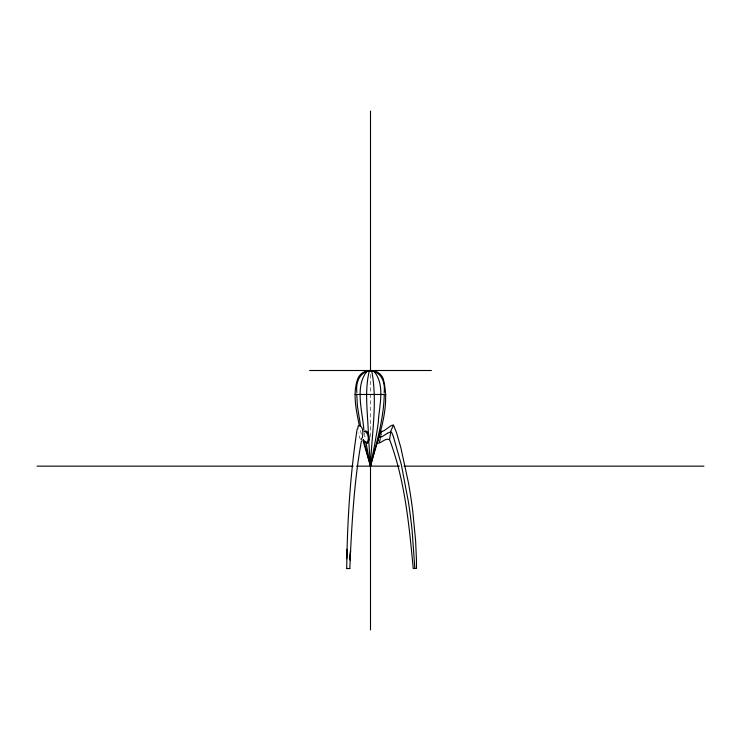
<?xml version="1.0" encoding="UTF-8"?>
<svg xmlns="http://www.w3.org/2000/svg" width="741" height="741" viewBox="0 0 741 741"><rect width="100%" height="100%" fill="white"/><g stroke="black" fill="none" stroke-linecap="round" stroke-linejoin="round"><path stroke-width="0.56" stroke-dasharray="3.71 2.78" d="M360.311 439.265L358.144 432.781M361.358 434.226L359.857 428.066M364.359 433.216L365.369 439.246M370.5 374.548L370.5 438.098"/><path stroke-width="1.11" d="M356.838 392.656C353.716 363.887 387.284 363.887 384.162 392.656M384.255 394.156C383.782 418.758 376.66 442.525 370.5 466.145L362.942 440.311M347.64 568.532L346.695 568.532C347.325 521.923 350.039 475.231 357.134 429.132M347.057 549.192L346.834 558.76M349.854 568.523L350.512 550.526L350.123 560.076C352.077 520.256 354.291 480.251 361.413 440.96M350.15 559.65L350.502 551.285M357.847 428.78C357.292 422.24 362.951 426.779 362.655 430.716A13.996 13.653 14.8 0 1 362.905 432.781L362.488 437.209L361.2 439.617M389.544 439.663L390.942 430.716L393.499 425.075L396.555 432.772L400.881 447.796L408.467 482.928A560.326 560.326 0 0 1 412.82 511.762L415.618 540.828L416.442 559.511L416.507 568.449L413.237 568.514C409.115 525.184 405.049 480.918 389.692 439.885C385.894 437.236 381.337 443.359 377.197 443.442L380.513 430.845M381.698 431.503L381.698 431.475A3.196 3.196 0 0 1 380.55 430.78M381.606 431.957L381.495 432.512M381.272 433.652L381.087 434.578M380.883 435.588L380.328 438.227M380.124 439.218L379.457 442.266M364.248 431.605C366.128 429.308 368.268 433.04 368.685 434.735A9.929 8.299 62.5 0 1 369.25 437.69L369.259 438.264A11.587 9.689 62.4 0 1 369.148 439.932L367.406 443.405L364.942 441.414M364.368 431.605L366.008 431.957L367.703 434.578A8.132 6.826 68.1 0 1 368.24 436.662M392.962 425.075L392.109 425.297A11.272 11.272 0 0 0 390.766 425.908L383.986 430.753L381.791 431.494M346.705 568.523L348.242 568.514M349.057 568.532L349.808 568.523L348.427 568.532M309.571 370.5L431.429 370.5M355.096 394.471L385.904 394.471M37.05 466.145L353.133 466.145M356.606 466.145L399.445 466.145M404.077 466.145L703.95 466.145M378.864 437.125L379.67 437.273A2.908 2.908 0 0 0 380.541 437.218L382.171 436.542A23.193 23.175 90 0 0 383.004 436.069L385.904 434.226A33.549 33.512 -90 0 1 387.506 433.272M363.757 440.589C364.507 443.414 367.944 443.127 368.036 440.154A8.985 7.53 68 0 0 368.296 438.227L368.314 437.727A7.901 6.604 68.2 0 0 368.24 436.662M393.286 436.384L391.757 432.568A1.223 1.213 0 0 0 391.192 432.198A1.76 1.751 0 0 0 390.59 432.123M393.388 436.662L401.326 464.588L408.411 501.935A627.432 626.738 -90 0 1 412.126 530.556L414.84 568.523M363.757 440.311L370.5 466.145C377.836 437.811 391.229 407.837 383.106 378.419A13.088 13.088 0 0 0 370.5 370.5L366.888 371.454C354.439 386.895 362.71 412.061 363.859 430.16M359.385 425.973C356.347 410.495 352.262 393.758 357.894 378.419A13.088 13.088 0 0 1 370.5 370.5L374.112 371.454C385.663 385.487 379.003 406.253 378.234 422.824C376.252 437.366 373.26 451.741 370.5 466.145L365.952 442.451M360.58 425.973L357.394 405.966L356.745 394.156M368.62 439.246L370.5 466.145C371.593 434.745 377.651 402.539 371.825 371.454L370.5 370.5L369.175 371.454C364.174 392.406 368.018 414.478 368.407 435.801M370.5 111.076L370.5 371.074M370.5 461.208L370.5 629.924M387.599 433.226A17.043 17.024 -90 0 1 388.59 432.716L389.664 432.299A3.761 3.761 0 0 1 390.59 432.114M363.331 439.7A8.985 7.697 66.6 0 0 363.535 440.154A8.985 7.679 66.6 0 1 363.349 439.691"/></g></svg>
